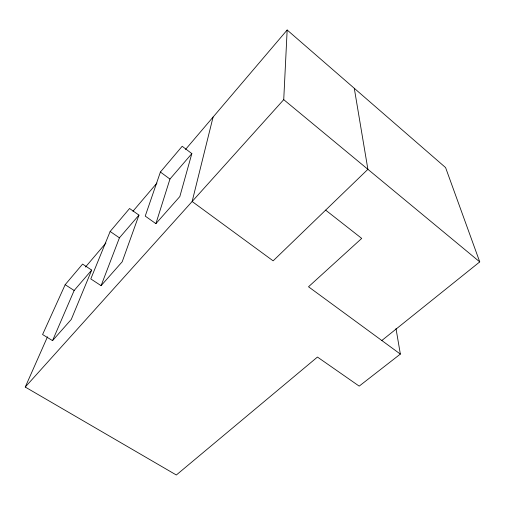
<?xml version="1.0" encoding="UTF-8"?>
<svg xmlns="http://www.w3.org/2000/svg" width="505" height="505" viewBox="0 0 505 505"><rect width="100%" height="100%" fill="white"/><g stroke="black" fill="none" stroke-linecap="round" stroke-linejoin="round"><path stroke-width="0.76" d="M396.002 328.578L400.351 354.087L359.188 386.123L317.456 357.054L176.327 474.997L25.25 387.057L283.734 99.655L287.162 30.003L445.58 167.572L479.75 261.893L381.824 340.509M213.085 117.065L192.14 201.495L273.129 260.851L367.892 169.314L354.283 88.287M191.843 153.602L179.843 196.533L155.893 223.646L145.232 216.096L160.401 172.035L182.179 146.273L191.843 153.602L169.951 179.067L155.893 223.646M138.951 215.117L122.197 261.786L101.095 285.672L90.786 278.911L110.153 231.473L129.57 208.502L138.951 215.117L119.42 237.836L101.095 285.672M91.683 270.093L71.281 319.419L52.539 340.635L42.584 334.531L65.17 284.694L82.586 264.083L91.683 270.093L74.153 290.482L52.539 340.635M25.25 387.057L47.489 336.822M85.478 267.044L105.898 243.044M132.948 211.248L156.941 183.056M185.524 149.461L287.162 30.003M65.17 284.694L74.153 290.482M110.153 231.473L119.42 237.836M400.351 354.087L308.511 286.777L361.713 238.404L325.643 210.124M160.401 172.035L169.951 179.067M283.734 99.655L479.75 261.893"/></g></svg>
